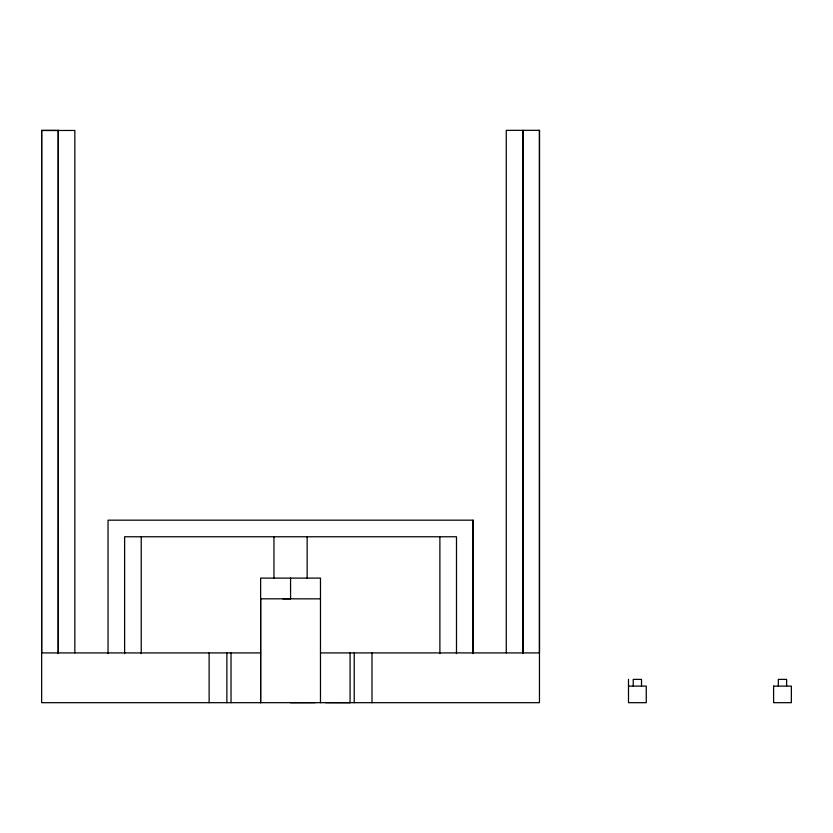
<?xml version="1.0" encoding="UTF-8"?>
<svg xmlns="http://www.w3.org/2000/svg" width="833" height="833" viewBox="0 0 833 833"><rect width="100%" height="100%" fill="white"/><g stroke="black" fill="none" stroke-linecap="round" stroke-linejoin="round"><path stroke-width="1.25" d="M58.227 653.572L58.258 130.427L41.66 130.427L41.65 652.916L260.635 652.916M74.835 652.916L74.835 130.469L41.65 130.469L41.65 702.688L539.461 702.688L539.461 130.354M307.148 578.321L307.148 536.764M473.071 652.916L473.071 520.177L108.03 520.177L108.04 653.634M522.885 652.916L522.885 130.312L522.874 653.561M58.258 130.427L58.237 652.916M290.55 702.688L315.28 702.635M320.476 598.844L260.635 598.823L260.635 702.688L260.635 578.102L320.476 578.102L320.476 702.688M320.476 652.916L539.461 652.916L539.472 130.312L506.277 130.354L506.277 652.916M628.499 686.1L646.252 686.1L646.252 702.688L628.499 702.688L628.499 679.384M282.814 598.823L290.561 598.844L290.561 578.102M325.588 702.635L349.829 702.688M786.623 686.1L786.623 679.384L778.324 679.384L778.324 686.1M641.514 686.1L641.514 679.384L633.226 679.384L633.226 686.1M473.071 520.177L473.071 653.634M456.484 653.634L456.484 536.764L124.627 536.764L124.627 653.634M439.886 536.764L439.886 653.634M371.987 652.916L371.987 702.688M354.233 652.916L354.233 702.688M350.079 652.916L350.079 702.688M273.963 536.764L273.963 578.321M231.033 652.916L231.033 702.688M226.878 652.916L226.878 702.688M209.125 652.916L209.125 702.688M141.225 536.764L141.225 653.634M773.597 686.1L773.597 702.688L791.35 702.688L791.35 686.1L773.597 686.1"/></g></svg>
